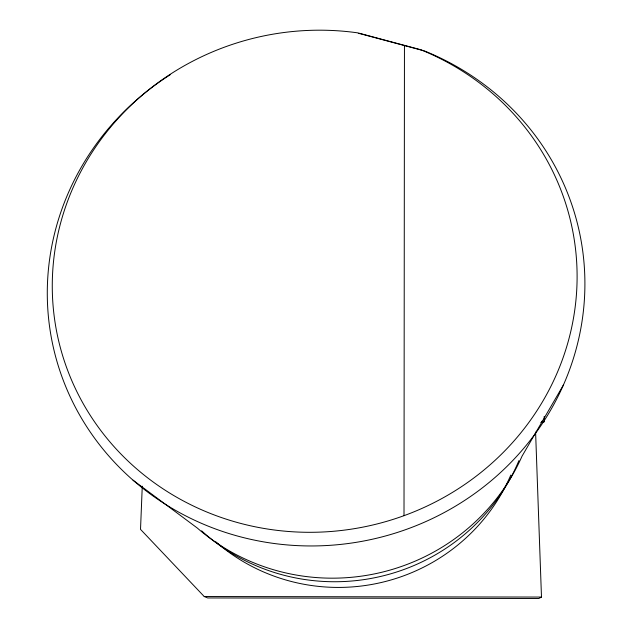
<?xml version="1.0" encoding="UTF-8"?>
<svg xmlns="http://www.w3.org/2000/svg" width="630" height="630" viewBox="0 0 630 630"><rect width="100%" height="100%" fill="white"/><g stroke="black" fill="none" stroke-linecap="round" stroke-linejoin="round"><path stroke-width="0.94" d="M404.011 515.671L404.452 45.368M142.27 486.21L140.522 529.365L204.222 596.531L207.672 597.949L538.8 598.5L541.485 597.067L535.595 432.078M563.409 385.017L522.01 456.23A204.632 199.104 -11.5 0 1 197.34 528.074L133.009 480.162M544.178 416.438L544.359 421.328L543.698 422.447L540.76 422.462M541.414 421.344L544.359 421.328M204.222 596.531L541.485 597.067M510.804 475.059A185.755 181.755 -11.5 0 1 215.948 541.926M518.923 460.617A197.355 192.441 -11.5 0 1 201.616 530.83M170.163 74.773A269.286 257.009 -11.5 0 0 122.716 470.665A269.286 257.009 -11.5 0 0 536.587 431.865A269.286 257.009 -11.5 0 0 424.462 50.936L360.234 33.705A269.286 257.009 -11.5 0 0 358.312 33.437M420.706 49.723L357.958 32.894A262.899 250.559 -11.5 0 0 62.094 353.839A262.899 250.559 -11.5 0 0 486.675 467.744A262.899 250.559 -11.5 0 0 420.706 49.723"/></g></svg>
